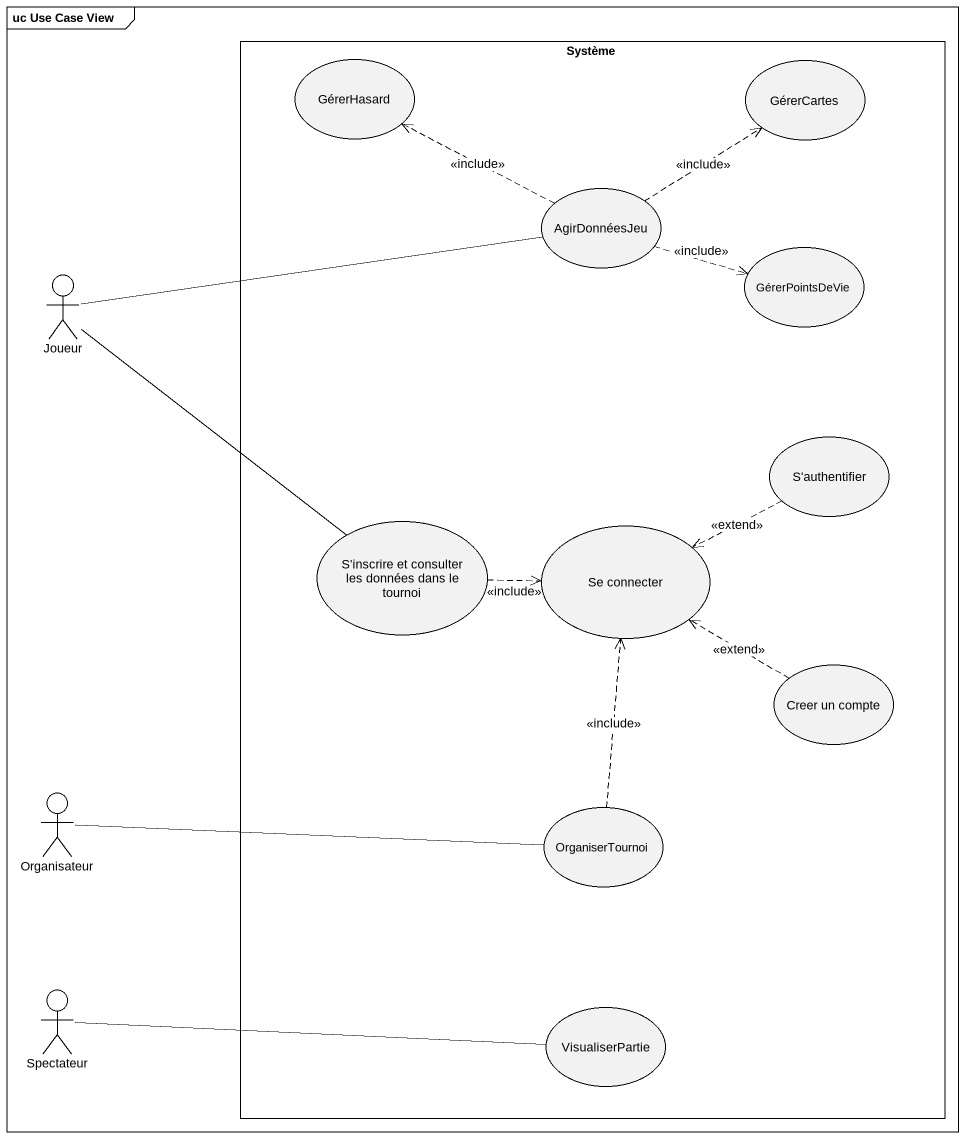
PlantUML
@startuml
mainframe uc Use Case View
rectangle Système {
  usecase GérerHasard
  usecase GérerCartes
  usecase AgirDonnéesJeu
  usecase GérerPointsDeVie
  usecase "S'authentifier" as S_authentifier
  usecase "S'inscrire et consulter les données dans le tournoi" as S_inscrire_et_consulter_les
  usecase "Se connecter" as Se_connecter
  usecase "Creer un compte" as Creer_un_compte
  usecase OrganiserTournoi
  usecase VisualiserPartie
}
actor Joueur
actor Organisateur
actor Spectateur
AgirDonnéesJeu .left.> GérerHasard : <<include>>
AgirDonnéesJeu .up.> GérerCartes : <<include>>
AgirDonnéesJeu .right.> GérerPointsDeVie : <<include>>
Joueur -right- AgirDonnéesJeu
Joueur -- S_inscrire_et_consulter_les
S_authentifier .left.> Se_connecter : <<extend>>
S_inscrire_et_consulter_les .right.> Se_connecter : <<include>>
Creer_un_compte .left.> Se_connecter : <<extend>>
Organisateur -right- OrganiserTournoi
OrganiserTournoi .up.> Se_connecter : <<include>>
Spectateur -right- VisualiserPartie
@enduml
